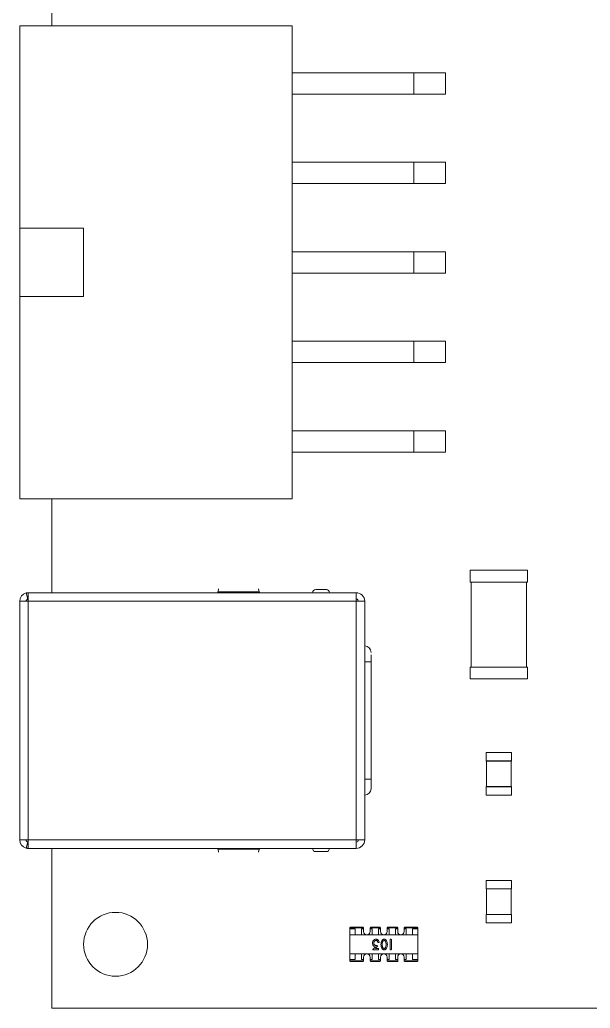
# Model space of a CAD drawing. Header units: millimetres. Extents: x -37 to 256, y 6 to 200.
# Drawn here: x 106.32 to 119.71, y 66.06 to 89.26 of the extents above; entities that cross this region are included whole.
import ezdxf

# ---------------------------------------------------------------- set-up
doc = ezdxf.new("R2010")
doc.units = ezdxf.units.MM

msp = doc.modelspace()

# ---------------------------------------------------------------- linework, layer by layer
at = {"color": 7, "linetype": 'Continuous', "lineweight": 15}
for p, q in [((107.066, 101.064), (107.066, 89.114)), ((106.316, 89.114), (106.316, 84.364)), ((112.716, 89.114), (106.316, 89.114)), ((112.716, 78.014), (112.716, 89.114)), ((115.566, 88.014), (112.716, 88.014)), ((115.566, 87.514), (115.566, 88.014)), ((116.316, 88.014), (115.566, 88.014)), ((116.316, 87.514), (116.316, 88.014)), ((115.566, 87.514), (112.716, 87.514)), ((116.316, 87.514), (115.566, 87.514)), ((115.566, 85.914), (112.716, 85.914)), ((115.566, 85.414), (115.566, 85.914)), ((116.316, 85.914), (115.566, 85.914)), ((116.316, 85.414), (116.316, 85.914)), ((115.566, 85.414), (112.716, 85.414)), ((116.316, 85.414), (115.566, 85.414)), ((106.316, 84.364), (106.316, 82.764)), ((107.816, 84.364), (106.316, 84.364)), ((107.816, 82.764), (107.816, 84.364)), ((115.566, 83.814), (112.716, 83.814)), ((115.566, 83.314), (115.566, 83.814)), ((116.316, 83.814), (115.566, 83.814)), ((116.316, 83.314), (116.316, 83.814)), ((115.566, 83.314), (112.716, 83.314)), ((116.316, 83.314), (115.566, 83.314)), ((106.316, 82.764), (107.816, 82.764)), ((106.316, 82.764), (106.316, 78.014)), ((115.566, 81.714), (112.716, 81.714)), ((115.566, 81.214), (115.566, 81.714)), ((116.316, 81.714), (115.566, 81.714)), ((116.316, 81.214), (116.316, 81.714)), ((115.566, 81.214), (112.716, 81.214)), ((116.316, 81.214), (115.566, 81.214)), ((115.566, 79.614), (112.716, 79.614)), ((115.566, 79.114), (115.566, 79.614)), ((116.316, 79.614), (115.566, 79.614)), ((116.316, 79.114), (116.316, 79.614)), ((115.566, 79.114), (112.716, 79.114)), ((116.316, 79.114), (115.566, 79.114)), ((106.316, 78.014), (112.716, 78.014)), ((107.066, 78.014), (107.066, 75.814)), ((116.891, 76.339), (116.891, 76.064)), ((116.891, 76.339), (118.241, 76.339)), ((118.241, 76.064), (118.241, 76.339)), ((110.973, 75.835), (110.986, 75.903)), ((111.926, 75.903), (111.939, 75.835)), ((116.891, 76.064), (118.241, 76.064)), ((116.916, 76.064), (116.916, 74.064)), ((118.216, 74.064), (118.216, 76.064)), ((106.516, 75.614), (106.316, 75.614)), ((106.316, 70.014), (106.316, 75.614)), ((106.467, 75.808), (106.504, 75.663)), ((106.516, 75.814), (106.516, 75.803)), ((106.529, 75.814), (106.516, 75.814)), ((106.516, 75.803), (106.516, 75.614)), ((106.516, 70.014), (106.516, 75.614)), ((106.516, 75.614), (114.216, 75.614)), ((106.528, 75.814), (114.206, 75.814)), ((110.973, 75.835), (111.939, 75.835)), ((114.216, 75.814), (114.206, 75.814)), ((114.206, 75.814), (114.216, 75.814)), ((114.216, 75.614), (114.216, 75.814)), ((114.216, 75.814), (114.216, 75.814)), ((114.216, 75.614), (114.216, 70.014)), ((114.416, 75.614), (114.216, 75.614)), ((114.416, 75.614), (114.416, 70.014)), ((114.416, 74.189), (114.566, 74.189)), ((114.566, 71.439), (114.566, 74.189)), ((116.891, 74.064), (116.891, 73.789)), ((118.241, 74.064), (116.891, 74.064)), ((118.241, 73.789), (118.241, 74.064)), ((118.241, 73.789), (116.891, 73.789)), ((117.266, 72.062), (117.269, 72.062)), ((117.266, 71.867), (117.266, 72.062)), ((117.269, 72.062), (117.269, 72.064)), ((117.269, 72.064), (117.864, 72.064)), ((117.864, 72.062), (117.269, 72.062)), ((117.269, 72.062), (117.269, 71.867)), ((117.864, 72.062), (117.864, 72.064)), ((117.864, 72.062), (117.866, 72.062)), ((117.864, 71.867), (117.864, 72.062)), ((117.866, 72.062), (117.866, 71.867)), ((117.266, 71.867), (117.269, 71.867)), ((117.269, 71.867), (117.864, 71.867)), ((117.269, 71.864), (117.269, 71.867)), ((117.864, 71.864), (117.269, 71.864)), ((117.274, 71.264), (117.274, 71.864)), ((117.859, 71.864), (117.859, 71.264)), ((117.864, 71.867), (117.866, 71.867)), ((117.864, 71.864), (117.864, 71.867)), ((114.416, 71.439), (114.566, 71.439)), ((117.269, 71.262), (117.266, 71.262)), ((117.266, 71.067), (117.266, 71.262)), ((117.269, 71.262), (117.269, 71.264)), ((117.269, 71.264), (117.864, 71.264)), ((117.864, 71.262), (117.269, 71.262)), ((117.269, 71.262), (117.269, 71.067)), ((117.864, 71.262), (117.864, 71.264)), ((117.864, 71.067), (117.864, 71.262)), ((117.864, 71.262), (117.866, 71.262)), ((117.866, 71.262), (117.866, 71.067)), ((117.266, 71.067), (117.269, 71.067)), ((117.269, 71.067), (117.864, 71.067)), ((117.269, 71.064), (117.269, 71.067)), ((117.864, 71.064), (117.269, 71.064)), ((117.866, 71.067), (117.864, 71.067)), ((117.864, 71.064), (117.864, 71.067)), ((106.316, 70.014), (106.516, 70.014)), ((106.504, 69.966), (106.467, 69.82)), ((114.216, 70.014), (106.516, 70.014)), ((106.516, 70.014), (106.516, 69.825)), ((106.516, 69.825), (106.516, 69.814)), ((106.516, 69.814), (106.529, 69.814)), ((114.206, 69.814), (106.528, 69.814)), ((107.066, 69.814), (107.066, 66.064)), ((114.206, 69.814), (114.216, 69.815)), ((114.206, 69.814), (114.216, 69.814)), ((114.216, 69.815), (114.216, 70.014)), ((114.216, 70.014), (114.416, 70.014)), ((114.216, 69.814), (114.216, 69.815)), ((111.939, 69.794), (110.973, 69.794)), ((110.986, 69.726), (110.973, 69.794)), ((111.939, 69.794), (111.926, 69.726)), ((117.266, 69.062), (117.269, 69.062)), ((117.266, 68.867), (117.266, 69.062)), ((117.269, 69.062), (117.269, 69.064)), ((117.269, 69.064), (117.864, 69.064)), ((117.864, 69.062), (117.269, 69.062)), ((117.269, 69.062), (117.269, 68.867)), ((117.864, 69.062), (117.864, 69.064)), ((117.864, 69.062), (117.866, 69.062)), ((117.864, 68.867), (117.864, 69.062)), ((117.866, 69.062), (117.866, 68.867)), ((117.266, 68.867), (117.269, 68.867)), ((117.269, 68.867), (117.864, 68.867)), ((117.269, 68.864), (117.269, 68.867)), ((117.864, 68.864), (117.269, 68.864)), ((117.274, 68.264), (117.274, 68.864)), ((117.859, 68.864), (117.859, 68.264)), ((117.864, 68.867), (117.866, 68.867)), ((117.864, 68.864), (117.864, 68.867)), ((117.266, 68.067), (117.266, 68.262)), ((117.269, 68.262), (117.266, 68.262)), ((117.269, 68.262), (117.269, 68.264)), ((117.269, 68.264), (117.864, 68.264)), ((117.864, 68.262), (117.269, 68.262)), ((117.269, 68.262), (117.269, 68.067)), ((117.864, 68.262), (117.864, 68.264)), ((117.864, 68.262), (117.866, 68.262)), ((117.864, 68.067), (117.864, 68.262)), ((117.866, 68.262), (117.866, 68.067)), ((114.066, 67.949), (114.081, 67.964)), ((114.081, 67.964), (114.376, 67.964)), ((114.376, 67.964), (114.391, 67.949)), ((114.541, 67.949), (114.556, 67.964)), ((114.556, 67.964), (114.776, 67.964)), ((114.776, 67.964), (114.791, 67.949)), ((114.941, 67.949), (114.956, 67.964)), ((114.956, 67.964), (115.176, 67.964)), ((115.176, 67.964), (115.191, 67.949)), ((115.341, 67.949), (115.356, 67.964)), ((115.356, 67.964), (115.651, 67.964)), ((115.651, 67.964), (115.666, 67.949)), ((117.266, 68.067), (117.269, 68.067)), ((117.269, 68.067), (117.864, 68.067)), ((117.269, 68.064), (117.269, 68.067)), ((117.864, 68.064), (117.269, 68.064)), ((117.866, 68.067), (117.864, 68.067)), ((117.864, 68.064), (117.864, 68.067)), ((114.066, 67.949), (114.066, 67.924)), ((114.391, 67.949), (114.066, 67.949)), ((114.191, 67.924), (114.066, 67.924)), ((114.066, 67.924), (114.066, 67.784)), ((114.191, 67.784), (114.066, 67.784)), ((114.066, 67.784), (114.066, 67.344)), ((114.191, 67.924), (114.191, 67.784)), ((114.191, 67.784), (114.341, 67.784)), ((114.341, 67.784), (114.341, 67.924)), ((114.341, 67.924), (114.391, 67.924)), ((114.591, 67.784), (114.341, 67.784)), ((114.391, 67.949), (114.391, 67.924)), ((114.391, 67.924), (114.391, 67.864)), ((114.791, 67.949), (114.541, 67.949)), ((114.541, 67.924), (114.541, 67.949)), ((114.541, 67.924), (114.591, 67.924)), ((114.541, 67.864), (114.541, 67.924)), ((114.591, 67.924), (114.591, 67.784)), ((114.591, 67.784), (114.741, 67.784)), ((114.741, 67.784), (114.741, 67.924)), ((114.741, 67.924), (114.791, 67.924)), ((114.991, 67.784), (114.741, 67.784)), ((114.791, 67.949), (114.791, 67.924)), ((114.791, 67.924), (114.791, 67.864)), ((114.941, 67.924), (114.941, 67.949)), ((115.191, 67.949), (114.941, 67.949)), ((114.941, 67.924), (114.991, 67.924)), ((114.941, 67.864), (114.941, 67.924)), ((114.991, 67.924), (114.991, 67.784)), ((114.991, 67.784), (115.141, 67.784)), ((115.141, 67.784), (115.141, 67.924)), ((115.141, 67.924), (115.191, 67.924)), ((115.391, 67.784), (115.141, 67.784)), ((115.191, 67.949), (115.191, 67.924)), ((115.191, 67.924), (115.191, 67.864)), ((115.341, 67.924), (115.341, 67.949)), ((115.341, 67.949), (115.666, 67.949)), ((115.341, 67.924), (115.391, 67.924)), ((115.341, 67.864), (115.341, 67.924)), ((115.391, 67.924), (115.391, 67.784)), ((115.391, 67.784), (115.541, 67.784)), ((115.541, 67.784), (115.541, 67.924)), ((115.666, 67.924), (115.541, 67.924)), ((115.666, 67.784), (115.541, 67.784)), ((115.666, 67.949), (115.666, 67.924)), ((115.666, 67.924), (115.666, 67.784)), ((115.666, 67.784), (115.666, 67.344)), ((114.623, 67.461), (114.666, 67.507)), ((114.709, 67.509), (114.667, 67.465)), ((115.015, 67.449), (115.015, 67.668)), ((115.044, 67.668), (115.044, 67.449)), ((114.066, 67.344), (114.191, 67.344)), ((114.066, 67.344), (114.066, 67.204)), ((114.191, 67.344), (114.191, 67.204)), ((114.341, 67.344), (114.191, 67.344)), ((114.341, 67.204), (114.341, 67.344)), ((114.341, 67.344), (114.591, 67.344)), ((114.391, 67.264), (114.391, 67.204)), ((114.541, 67.204), (114.541, 67.264)), ((114.591, 67.344), (114.591, 67.204)), ((114.741, 67.344), (114.591, 67.344)), ((114.73, 67.434), (114.62, 67.434)), ((114.667, 67.465), (114.73, 67.465)), ((114.741, 67.204), (114.741, 67.344)), ((114.741, 67.344), (114.991, 67.344)), ((114.791, 67.264), (114.791, 67.204)), ((114.941, 67.204), (114.941, 67.264)), ((114.991, 67.344), (114.991, 67.204)), ((115.141, 67.344), (114.991, 67.344)), ((115.141, 67.204), (115.141, 67.344)), ((115.141, 67.344), (115.391, 67.344)), ((115.191, 67.264), (115.191, 67.204)), ((115.341, 67.204), (115.341, 67.264)), ((115.391, 67.344), (115.391, 67.204)), ((115.541, 67.344), (115.391, 67.344)), ((115.541, 67.204), (115.541, 67.344)), ((115.666, 67.344), (115.541, 67.344)), ((115.666, 67.344), (115.666, 67.204)), ((114.191, 67.204), (114.066, 67.204)), ((114.066, 67.204), (114.066, 67.179)), ((114.066, 67.179), (114.391, 67.179)), ((114.081, 67.164), (114.066, 67.179)), ((114.376, 67.164), (114.081, 67.164)), ((114.391, 67.204), (114.341, 67.204)), ((114.391, 67.179), (114.376, 67.164)), ((114.391, 67.204), (114.391, 67.179)), ((114.541, 67.179), (114.541, 67.204)), ((114.591, 67.204), (114.541, 67.204)), ((114.541, 67.179), (114.791, 67.179)), ((114.556, 67.164), (114.541, 67.179)), ((114.776, 67.164), (114.556, 67.164)), ((114.791, 67.204), (114.741, 67.204)), ((114.791, 67.179), (114.776, 67.164)), ((114.791, 67.204), (114.791, 67.179)), ((114.941, 67.179), (114.941, 67.204)), ((114.991, 67.204), (114.941, 67.204)), ((114.941, 67.179), (115.191, 67.179)), ((114.956, 67.164), (114.941, 67.179)), ((115.191, 67.164), (114.956, 67.164)), ((115.191, 67.204), (115.141, 67.204)), ((115.191, 67.204), (115.191, 67.179)), ((115.191, 67.179), (115.191, 67.164)), ((115.341, 67.179), (115.341, 67.204)), ((115.391, 67.204), (115.341, 67.204)), ((115.341, 67.179), (115.666, 67.179)), ((115.356, 67.164), (115.341, 67.179)), ((115.651, 67.164), (115.356, 67.164)), ((115.666, 67.204), (115.541, 67.204)), ((115.666, 67.179), (115.651, 67.164)), ((115.666, 67.204), (115.666, 67.179)), ((107.066, 66.064), (143.066, 66.064))]:
    msp.add_line(p, q, dxfattribs=at)
msp.add_circle((108.566, 67.564), 0.75, dxfattribs=at)
for centre, radius, start, end in [((113.266, 75.814), 0.075, 90, 180), ((113.516, 75.814), 0.075, 0, 90), ((106.516, 75.614), 0.2, 104.2396, 180), ((106.516, 75.614), 0.05, 90, 180), ((106.516, 75.614), 0.05, 104.2396, 180), ((114.216, 75.614), 0.2, 0, 90), ((114.216, 75.614), 0.05, 0, 90), ((114.416, 74.414), 0.15, 0, 90), ((117.269, 72.062), 0.0025, 90, 180), ((117.864, 72.062), 0.0025, 0, 90), ((117.269, 71.867), 0.0025, 180, 270), ((117.864, 71.867), 0.0025, 270, 0), ((114.416, 71.214), 0.15, 270, 0), ((117.269, 71.262), 0.0025, 90, 180), ((117.864, 71.262), 0.0025, 0, 90), ((117.269, 71.067), 0.0025, 180, 270), ((117.864, 71.067), 0.0025, 270, 0), ((106.516, 70.014), 0.2, 180, 255.7604), ((106.516, 70.014), 0.05, 180, 270), ((106.516, 70.014), 0.05, 180, 255.7604), ((113.266, 69.814), 0.075, 180, 270), ((113.516, 69.814), 0.075, 270, 0), ((114.216, 70.014), 0.05, 270, 0), ((114.216, 70.014), 0.2, 270, 360), ((117.269, 69.062), 0.0025, 90, 180), ((117.864, 69.062), 0.0025, 0, 90), ((117.269, 68.867), 0.0025, 180, 270), ((117.864, 68.867), 0.0025, 270, 0), ((117.269, 68.262), 0.0025, 90, 180), ((117.864, 68.262), 0.0025, 0, 90), ((117.269, 68.067), 0.0025, 180, 270), ((117.864, 68.067), 0.0025, 270, 0), ((114.466, 67.864), 0.075, 180, 0), ((114.866, 67.864), 0.075, 180, 0), ((115.266, 67.864), 0.075, 180, 0), ((114.466, 67.264), 0.075, 0, 180), ((114.866, 67.264), 0.075, 0, 180), ((115.266, 67.264), 0.075, 0, 180)]:
    msp.add_arc(centre, radius, start, end, dxfattribs=at)
for points, knots in [([(113.516, 75.889), (113.514, 75.889), (113.512, 75.889), (113.496, 75.889), (113.475, 75.889), (113.447, 75.889), (113.416, 75.889), (113.384, 75.889), (113.351, 75.889), (113.322, 75.889), (113.296, 75.889), (113.271, 75.889), (113.268, 75.889), (113.266, 75.889)], [0, 0, 0, 0, 0.119737, 0.186385, 0.250031, 0.376378, 0.437465, 0.500387, 0.621503, 0.686899, 0.750392, 0.876003, 1, 1, 1, 1]), ([(113.323, 75.889), (113.33, 75.889), (113.343, 75.889), (113.367, 75.889), (113.399, 75.889), (113.431, 75.889), (113.461, 75.889), (113.486, 75.889), (113.511, 75.889), (113.514, 75.889), (113.516, 75.889)], [0, 0, 0, 0, 0.091983, 0.180928, 0.272544, 0.448894, 0.544113, 0.63656, 0.819456, 1, 1, 1, 1]), ([(106.467, 75.808), (106.474, 75.81), (106.486, 75.812), (106.502, 75.814), (106.512, 75.814), (106.516, 75.814)], [0, 0, 0, 0, 0.437533, 0.717502, 1, 1, 1, 1]), ([(106.504, 75.663), (106.506, 75.663), (106.509, 75.664), (106.513, 75.664), (106.515, 75.664), (106.516, 75.664)], [0, 0, 0, 0, 0.395679, 0.643832, 1, 1, 1, 1]), ([(106.528, 75.814), (106.526, 75.814), (106.522, 75.814), (106.518, 75.81), (106.517, 75.806), (106.516, 75.803)], [0, 0, 0, 0, 0.318799, 0.656033, 1, 1, 1, 1]), ([(110.96, 75.814), (110.962, 75.815), (110.965, 75.816), (110.969, 75.823), (110.972, 75.83), (110.973, 75.835)], [0, 0, 0, 0, 0.380693, 0.641499, 1, 1, 1, 1]), ([(111.939, 75.835), (111.941, 75.83), (111.944, 75.822), (111.948, 75.816), (111.95, 75.815), (111.952, 75.814)], [0, 0, 0, 0, 0.380693, 0.641499, 1, 1, 1, 1]), ([(114.566, 74.353), (114.566, 74.351), (114.566, 74.34), (114.566, 74.313), (114.566, 74.261), (114.566, 74.218), (114.566, 74.189)], [0, 0, 0, 0, 0.040957, 0.290113, 0.540728, 1, 1, 1, 1]), ([(114.566, 71.214), (114.566, 71.217), (114.566, 71.222), (114.566, 71.25), (114.566, 71.279), (114.566, 71.315), (114.566, 71.367), (114.566, 71.411), (114.566, 71.439)], [0, 0, 0, 0, 0.239443, 0.370102, 0.5, 0.630659, 0.760557, 1, 1, 1, 1]), ([(106.516, 69.814), (106.509, 69.814), (106.497, 69.815), (106.481, 69.817), (106.472, 69.819), (106.467, 69.82)], [0, 0, 0, 0, 0.427728, 0.712753, 1, 1, 1, 1]), ([(106.516, 69.964), (106.514, 69.964), (106.512, 69.964), (106.507, 69.965), (106.505, 69.965), (106.504, 69.966)], [0, 0, 0, 0, 0.471443, 0.730974, 1, 1, 1, 1]), ([(106.516, 69.825), (106.517, 69.823), (106.518, 69.818), (106.522, 69.815), (106.526, 69.814), (106.528, 69.814)], [0, 0, 0, 0, 0.35777, 0.675436, 1, 1, 1, 1]), ([(110.973, 69.794), (110.971, 69.798), (110.969, 69.806), (110.964, 69.813), (110.962, 69.814), (110.96, 69.814)], [0, 0, 0, 0, 0.380693, 0.641499, 1, 1, 1, 1]), ([(111.952, 69.814), (111.95, 69.814), (111.948, 69.813), (111.943, 69.805), (111.941, 69.798), (111.939, 69.794)], [0, 0, 0, 0, 0.380693, 0.641499, 1, 1, 1, 1]), ([(113.266, 69.739), (113.268, 69.739), (113.27, 69.739), (113.286, 69.739), (113.307, 69.739), (113.335, 69.739), (113.367, 69.739), (113.399, 69.739), (113.431, 69.739), (113.461, 69.739), (113.486, 69.739), (113.511, 69.739), (113.514, 69.739), (113.516, 69.739)], [0, 0, 0, 0, 0.119737, 0.186385, 0.250031, 0.376378, 0.437465, 0.500387, 0.621503, 0.686899, 0.750392, 0.876003, 1, 1, 1, 1]), ([(113.459, 69.739), (113.452, 69.739), (113.44, 69.739), (113.415, 69.739), (113.384, 69.739), (113.351, 69.739), (113.322, 69.739), (113.296, 69.739), (113.271, 69.739), (113.268, 69.739), (113.266, 69.739)], [0, 0, 0, 0, 0.091983, 0.180928, 0.272544, 0.448894, 0.544113, 0.63656, 0.819456, 1, 1, 1, 1]), ([(114.6, 67.593), (114.601, 67.606), (114.602, 67.625), (114.613, 67.647), (114.621, 67.656), (114.625, 67.661)], [0, 0, 0, 0, 0.521274, 0.7612, 1, 1, 1, 1]), ([(114.666, 67.507), (114.656, 67.509), (114.641, 67.513), (114.625, 67.525), (114.613, 67.538), (114.602, 67.562), (114.601, 67.582), (114.6, 67.593)], [0, 0, 0, 0, 0.255376, 0.37113, 0.484389, 0.721197, 1, 1, 1, 1]), ([(114.625, 67.661), (114.633, 67.667), (114.648, 67.681), (114.669, 67.683), (114.679, 67.684)], [0, 0, 0, 0, 0.500747, 1, 1, 1, 1]), ([(114.645, 67.637), (114.642, 67.634), (114.638, 67.628), (114.631, 67.614), (114.63, 67.602), (114.629, 67.593)], [0, 0, 0, 0, 0.239228, 0.479344, 1, 1, 1, 1]), ([(114.629, 67.593), (114.63, 67.585), (114.63, 67.572), (114.638, 67.558), (114.643, 67.552), (114.646, 67.55)], [0, 0, 0, 0, 0.532693, 0.768751, 1, 1, 1, 1]), ([(114.68, 67.652), (114.677, 67.652), (114.67, 67.651), (114.657, 67.648), (114.65, 67.641), (114.645, 67.637)], [0, 0, 0, 0, 0.25254, 0.496593, 1, 1, 1, 1]), ([(114.646, 67.55), (114.65, 67.547), (114.66, 67.54), (114.672, 67.537), (114.679, 67.536)], [0, 0, 0, 0, 0.464986, 1, 1, 1, 1]), ([(114.679, 67.684), (114.687, 67.683), (114.703, 67.682), (114.717, 67.673), (114.723, 67.669)], [0, 0, 0, 0, 0.501897, 1, 1, 1, 1]), ([(114.679, 67.536), (114.68, 67.536), (114.685, 67.536), (114.692, 67.535), (114.698, 67.535), (114.701, 67.535)], [0, 0, 0, 0, 0.223951, 0.611975, 1, 1, 1, 1]), ([(114.707, 67.643), (114.703, 67.646), (114.695, 67.651), (114.685, 67.652), (114.68, 67.652)], [0, 0, 0, 0, 0.498992, 1, 1, 1, 1]), ([(114.701, 67.535), (114.703, 67.534), (114.706, 67.534), (114.71, 67.531), (114.713, 67.528), (114.715, 67.525), (114.715, 67.523), (114.715, 67.523)], [0, 0, 0, 0, 0.251055, 0.503495, 0.751077, 0.89799, 1, 1, 1, 1]), ([(114.726, 67.615), (114.724, 67.62), (114.72, 67.631), (114.712, 67.639), (114.707, 67.643)], [0, 0, 0, 0, 0.51358, 1, 1, 1, 1]), ([(114.715, 67.523), (114.715, 67.521), (114.715, 67.517), (114.712, 67.512), (114.71, 67.51), (114.709, 67.509)], [0, 0, 0, 0, 0.325242, 0.74307, 1, 1, 1, 1]), ([(114.723, 67.669), (114.73, 67.663), (114.744, 67.651), (114.751, 67.633), (114.754, 67.624)], [0, 0, 0, 0, 0.483848, 1, 1, 1, 1]), ([(114.74, 67.605), (114.738, 67.605), (114.735, 67.605), (114.731, 67.607), (114.728, 67.61), (114.727, 67.613), (114.726, 67.615)], [0, 0, 0, 0, 0.2781256, 0.4973219, 0.7165098, 1, 1, 1, 1]), ([(114.755, 67.619), (114.755, 67.618), (114.754, 67.614), (114.752, 67.61), (114.747, 67.606), (114.743, 67.605), (114.741, 67.605), (114.74, 67.605)], [0, 0, 0, 0, 0.217899, 0.437549, 0.667007, 0.895919, 1, 1, 1, 1]), ([(114.754, 67.624), (114.754, 67.624), (114.754, 67.624), (114.754, 67.623), (114.754, 67.623), (114.754, 67.623), (114.754, 67.622), (114.754, 67.622), (114.755, 67.622), (114.755, 67.622), (114.755, 67.621), (114.755, 67.621), (114.755, 67.621), (114.755, 67.62), (114.755, 67.62), (114.755, 67.619)], [0, 0, 0, 0, 0.123296, 0.184937, 0.246578, 0.30822, 0.369861, 0.431503, 0.493144, 0.554786, 0.616428, 0.678069, 0.739711, 0.869749, 1, 1, 1, 1]), ([(114.798, 67.56), (114.798, 67.576), (114.8, 67.606), (114.812, 67.633), (114.818, 67.646)], [0, 0, 0, 0, 0.526961, 1, 1, 1, 1]), ([(114.818, 67.473), (114.812, 67.486), (114.8, 67.514), (114.798, 67.544), (114.798, 67.56)], [0, 0, 0, 0, 0.474118, 1, 1, 1, 1]), ([(114.818, 67.646), (114.821, 67.652), (114.828, 67.663), (114.841, 67.676), (114.857, 67.684), (114.868, 67.685), (114.873, 67.685)], [0, 0, 0, 0, 0.289577, 0.540831, 0.770477, 1, 1, 1, 1]), ([(114.827, 67.559), (114.827, 67.571), (114.828, 67.594), (114.835, 67.615), (114.838, 67.624)], [0, 0, 0, 0, 0.533948, 1, 1, 1, 1]), ([(114.838, 67.494), (114.835, 67.504), (114.828, 67.525), (114.827, 67.547), (114.827, 67.559)], [0, 0, 0, 0, 0.466052, 1, 1, 1, 1]), ([(114.838, 67.624), (114.839, 67.626), (114.843, 67.634), (114.849, 67.644), (114.861, 67.653), (114.868, 67.655), (114.872, 67.655), (114.873, 67.655)], [0, 0, 0, 0, 0.103094, 0.519822, 0.741756, 0.965375, 1, 1, 1, 1]), ([(114.873, 67.465), (114.871, 67.465), (114.866, 67.465), (114.859, 67.468), (114.849, 67.475), (114.843, 67.485), (114.839, 67.492), (114.838, 67.494)], [0, 0, 0, 0, 0.103683, 0.299828, 0.496994, 0.845446, 1, 1, 1, 1]), ([(114.873, 67.685), (114.878, 67.685), (114.889, 67.684), (114.905, 67.676), (114.918, 67.663), (114.925, 67.652), (114.928, 67.646)], [0, 0, 0, 0, 0.229523, 0.459169, 0.710423, 1, 1, 1, 1]), ([(114.873, 67.655), (114.875, 67.655), (114.879, 67.654), (114.887, 67.652), (114.896, 67.644), (114.903, 67.635), (114.906, 67.627), (114.907, 67.625)], [0, 0, 0, 0, 0.104408, 0.296686, 0.490679, 0.841125, 1, 1, 1, 1]), ([(114.907, 67.495), (114.907, 67.493), (114.903, 67.485), (114.897, 67.475), (114.885, 67.467), (114.878, 67.465), (114.874, 67.465), (114.873, 67.465)], [0, 0, 0, 0, 0.1036126, 0.5226256, 0.7430472, 0.9650769, 1, 1, 1, 1]), ([(114.907, 67.625), (114.911, 67.615), (114.918, 67.594), (114.919, 67.572), (114.919, 67.56)], [0, 0, 0, 0, 0.466052, 1, 1, 1, 1]), ([(114.919, 67.56), (114.919, 67.548), (114.918, 67.526), (114.911, 67.505), (114.907, 67.495)], [0, 0, 0, 0, 0.533948, 1, 1, 1, 1]), ([(114.928, 67.646), (114.934, 67.633), (114.946, 67.606), (114.948, 67.576), (114.948, 67.56)], [0, 0, 0, 0, 0.473039, 1, 1, 1, 1]), ([(114.948, 67.56), (114.948, 67.544), (114.946, 67.514), (114.934, 67.486), (114.928, 67.473)], [0, 0, 0, 0, 0.523282, 1, 1, 1, 1]), ([(115.015, 67.668), (115.015, 67.67), (115.015, 67.673), (115.016, 67.678), (115.019, 67.681), (115.023, 67.683), (115.027, 67.683), (115.029, 67.683), (115.029, 67.683)], [0, 0, 0, 0, 0.208839, 0.419783, 0.570177, 0.720242, 0.963923, 1, 1, 1, 1]), ([(115.029, 67.683), (115.031, 67.683), (115.034, 67.683), (115.039, 67.681), (115.042, 67.678), (115.044, 67.674), (115.044, 67.671), (115.044, 67.669), (115.044, 67.668)], [0, 0, 0, 0, 0.2075325, 0.4171844, 0.5676023, 0.7176461, 0.9652291, 1, 1, 1, 1]), ([(114.609, 67.442), (114.609, 67.442), (114.61, 67.445), (114.613, 67.449), (114.617, 67.455), (114.621, 67.459), (114.623, 67.461)], [0, 0, 0, 0, 0.0841338, 0.3340346, 0.6654841, 1, 1, 1, 1]), ([(114.62, 67.434), (114.618, 67.434), (114.615, 67.434), (114.612, 67.435), (114.611, 67.437), (114.61, 67.439), (114.609, 67.441), (114.609, 67.442)], [0, 0, 0, 0, 0.3512049, 0.5187653, 0.688076, 0.8331908, 1, 1, 1, 1]), ([(114.73, 67.465), (114.731, 67.464), (114.735, 67.464), (114.739, 67.462), (114.742, 67.459), (114.744, 67.455), (114.744, 67.452), (114.744, 67.45)], [0, 0, 0, 0, 0.2104226, 0.4232909, 0.5742187, 0.7245938, 1, 1, 1, 1]), ([(114.744, 67.45), (114.744, 67.448), (114.744, 67.445), (114.742, 67.44), (114.74, 67.437), (114.736, 67.435), (114.732, 67.434), (114.73, 67.434), (114.73, 67.434)], [0, 0, 0, 0, 0.2087182, 0.4193788, 0.5697853, 0.7200025, 0.9523771, 1, 1, 1, 1]), ([(114.873, 67.434), (114.868, 67.434), (114.857, 67.435), (114.841, 67.443), (114.828, 67.456), (114.821, 67.467), (114.818, 67.473)], [0, 0, 0, 0, 0.229523, 0.459169, 0.710423, 1, 1, 1, 1]), ([(114.928, 67.473), (114.924, 67.467), (114.918, 67.456), (114.904, 67.443), (114.889, 67.435), (114.878, 67.434), (114.873, 67.434)], [0, 0, 0, 0, 0.290776, 0.542493, 0.771725, 1, 1, 1, 1]), ([(115.029, 67.434), (115.028, 67.434), (115.024, 67.434), (115.02, 67.436), (115.017, 67.439), (115.015, 67.443), (115.015, 67.447), (115.015, 67.449)], [0, 0, 0, 0, 0.209003, 0.420284, 0.570907, 0.721066, 1, 1, 1, 1]), ([(115.044, 67.449), (115.044, 67.447), (115.044, 67.444), (115.042, 67.44), (115.039, 67.437), (115.035, 67.435), (115.032, 67.434), (115.03, 67.434), (115.029, 67.434)], [0, 0, 0, 0, 0.207532, 0.417184, 0.567602, 0.717646, 0.965229, 1, 1, 1, 1])]:
    msp.add_open_spline(points, degree=3, knots=knots, dxfattribs=at)

doc.saveas('drawing.dxf')
